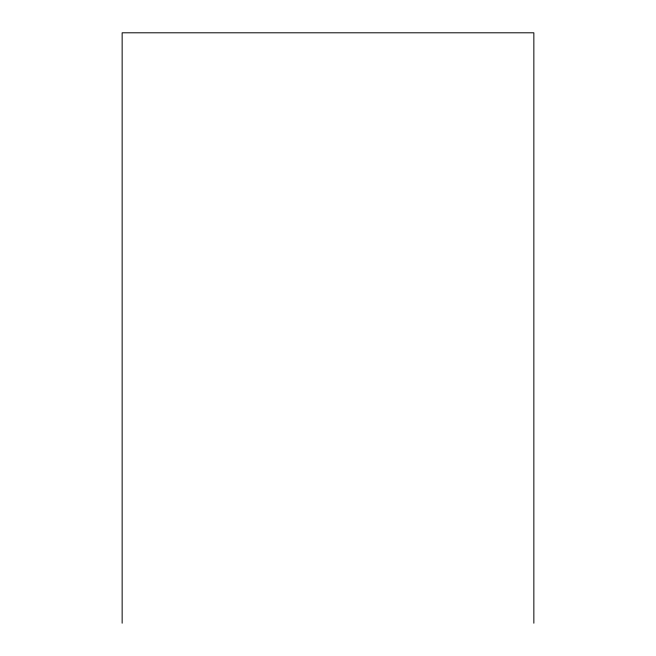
<?xml version="1.0" encoding="UTF-8"?>
<svg xmlns="http://www.w3.org/2000/svg" width="656" height="656" viewBox="0 0 656 656"><rect width="100%" height="100%" fill="white"/><g stroke="black" fill="none" stroke-linecap="round" stroke-linejoin="round"><path stroke-width="0.98" d="M533.853 623.2L533.853 32.8L122.147 32.8L122.147 623.2"/></g></svg>
